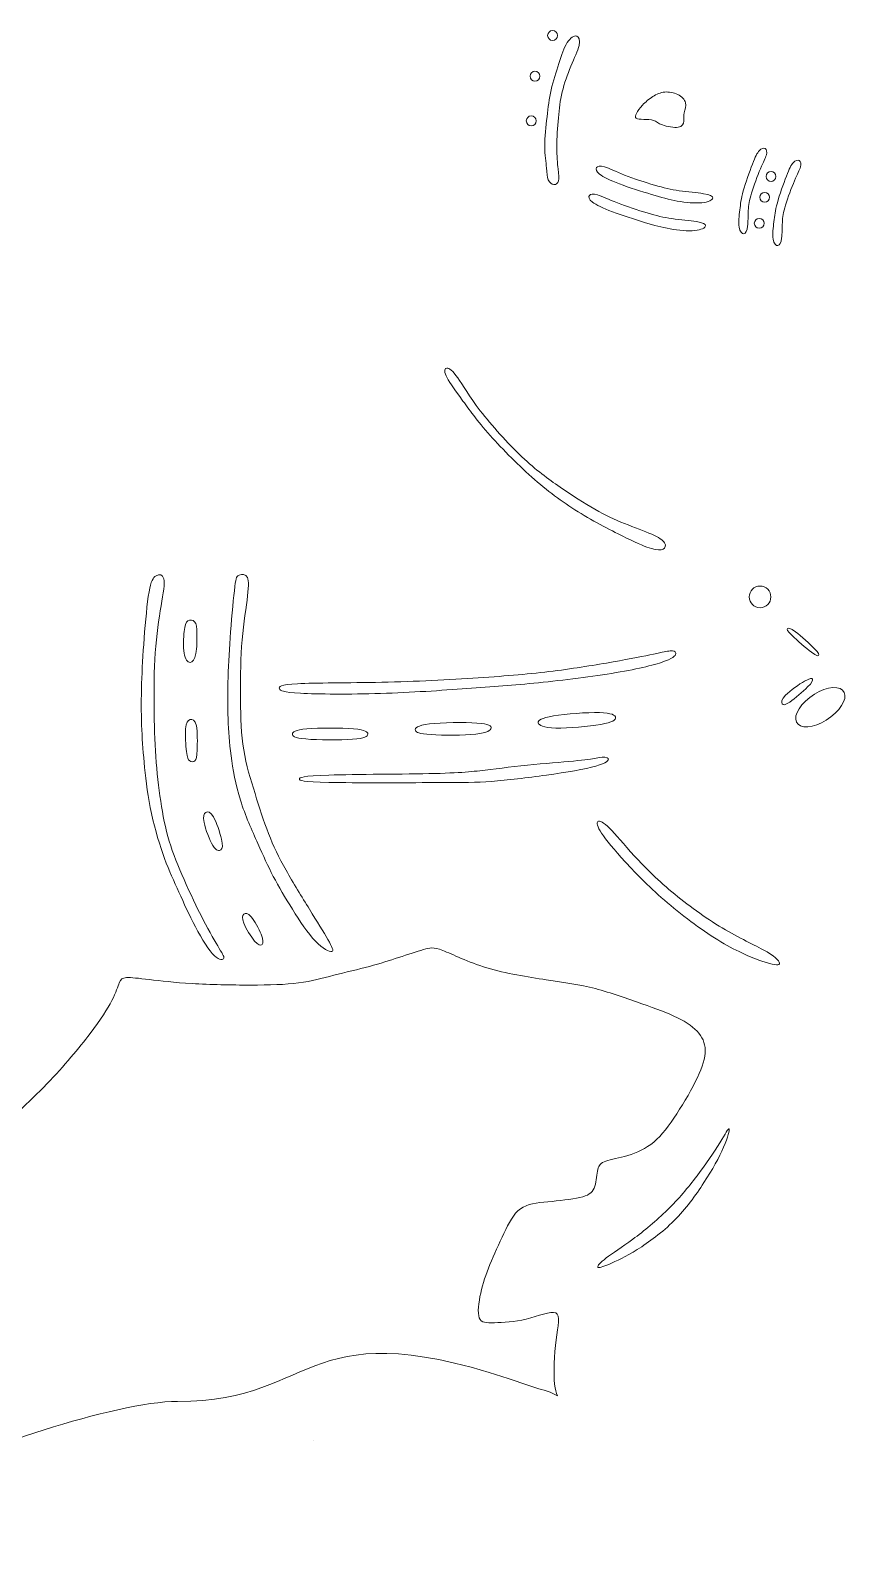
# Model space of a CAD drawing. Header units: millimetres. Extents: x -6423 to -1759, y 6 to 2012.
# Drawn here: x -5776.1 to -5706.3, y 497.8 to 628.3 of the extents above; entities that cross this region are included whole.
import ezdxf

# ---------------------------------------------------------------- set-up
doc = ezdxf.new("R2010")
doc.units = ezdxf.units.MM
doc.header["$MEASUREMENT"] = 0
doc.layers.add('layer 1', color=7, linetype='Continuous')

msp = doc.modelspace()

# ---------------------------------------------------------------- linework, layer by layer
at = {"layer": 'layer 1', "color": 177, "lineweight": 9}
for points, knots in [([(-5729.4989, 627.7916), (-5729.2864, 627.742), (-5729.1867, 627.452), (-5729.2909, 626.9945), (-5729.2909, 626.9945), (-5729.3948, 626.5371), (-5729.7033, 625.9116), (-5729.9928, 625.2139), (-5729.9928, 625.2139), (-5730.2828, 624.5163), (-5730.5546, 623.7461), (-5730.7316, 623.0168), (-5730.7316, 623.0168), (-5730.9082, 622.2872), (-5730.9897, 621.5985), (-5731.0625, 620.8011), (-5731.0625, 620.8011), (-5731.1347, 620.0038), (-5731.1983, 619.0978), (-5731.1983, 618.3273), (-5731.1983, 618.3273), (-5731.1983, 617.5574), (-5731.1347, 616.923), (-5731.0852, 616.4429), (-5731.0852, 616.4429), (-5731.0351, 615.9625), (-5730.9989, 615.6363), (-5731.0577, 615.419), (-5731.0577, 615.419), (-5731.1165, 615.2012), (-5731.2705, 615.0929), (-5731.4474, 615.1108), (-5731.4474, 615.1108), (-5731.6238, 615.129), (-5731.8232, 615.274), (-5731.9231, 615.5095), (-5731.9231, 615.5095), (-5732.0228, 615.7452), (-5732.0228, 616.0714), (-5732.0723, 616.5423), (-5732.0723, 616.5423), (-5732.1224, 617.0135), (-5732.2218, 617.6297), (-5732.2218, 618.3954), (-5732.2218, 618.3954), (-5732.2218, 619.1611), (-5732.1224, 620.076), (-5732.0315, 620.8966), (-5732.0315, 620.8966), (-5731.9413, 621.7166), (-5731.8596, 622.4414), (-5731.6874, 623.1934), (-5731.6874, 623.1934), (-5731.5155, 623.9452), (-5731.2523, 624.7248), (-5731.0171, 625.4407), (-5731.0171, 625.4407), (-5730.7811, 626.1563), (-5730.5728, 626.8086), (-5730.3055, 627.2302), (-5730.3055, 627.2302), (-5730.0381, 627.6513), (-5729.712, 627.8417), (-5729.4989, 627.7916)], [0, 0, 0, 0, 0.05882353, 0.05882353, 0.05882353, 0.05882353, 0.11764706, 0.11764706, 0.11764706, 0.11764706, 0.17647059, 0.17647059, 0.17647059, 0.17647059, 0.23529412, 0.23529412, 0.23529412, 0.23529412, 0.29411765, 0.29411765, 0.29411765, 0.29411765, 0.35294118, 0.35294118, 0.35294118, 0.35294118, 0.41176471, 0.41176471, 0.41176471, 0.41176471, 0.47058824, 0.47058824, 0.47058824, 0.47058824, 0.52941176, 0.52941176, 0.52941176, 0.52941176, 0.58823529, 0.58823529, 0.58823529, 0.58823529, 0.64705882, 0.64705882, 0.64705882, 0.64705882, 0.70588235, 0.70588235, 0.70588235, 0.70588235, 0.76470588, 0.76470588, 0.76470588, 0.76470588, 0.82352941, 0.82352941, 0.82352941, 0.82352941, 0.88235294, 0.88235294, 0.88235294, 0.88235294, 1, 1, 1, 1]), ([(-5731.5577, 628.262), (-5731.3251, 628.262), (-5731.1366, 628.0735), (-5731.1366, 627.8409), (-5731.1366, 627.8409), (-5731.1366, 627.6084), (-5731.3251, 627.4198), (-5731.5577, 627.4198), (-5731.5577, 627.4198), (-5731.7905, 627.4198), (-5731.9793, 627.6084), (-5731.9793, 627.8409), (-5731.9793, 627.8409), (-5731.9793, 628.0735), (-5731.7905, 628.262), (-5731.5577, 628.262)], [0, 0, 0, 0, 0.2, 0.2, 0.2, 0.2, 0.4, 0.4, 0.4, 0.4, 0.6, 0.6, 0.6, 0.6, 1, 1, 1, 1]), ([(-5733.0601, 624.7878), (-5732.8275, 624.7878), (-5732.639, 624.5993), (-5732.639, 624.3668), (-5732.639, 624.3668), (-5732.639, 624.1339), (-5732.8275, 623.9452), (-5733.0601, 623.9452), (-5733.0601, 623.9452), (-5733.2929, 623.9452), (-5733.4817, 624.1339), (-5733.4817, 624.3668), (-5733.4817, 624.3668), (-5733.4817, 624.5993), (-5733.2929, 624.7878), (-5733.0601, 624.7878)], [0, 0, 0, 0, 0.2, 0.2, 0.2, 0.2, 0.4, 0.4, 0.4, 0.4, 0.6, 0.6, 0.6, 0.6, 1, 1, 1, 1]), ([(-5724.3976, 621.1908), (-5724.298, 621.3857), (-5724.1261, 621.6391), (-5723.8811, 621.8977), (-5723.8811, 621.8977), (-5723.6364, 622.1556), (-5723.3195, 622.4188), (-5722.9975, 622.6226), (-5722.9975, 622.6226), (-5722.6761, 622.8264), (-5722.35, 622.9714), (-5721.9829, 623.0075), (-5721.9829, 623.0075), (-5721.6159, 623.0437), (-5721.208, 622.9714), (-5720.8684, 622.8037), (-5720.8684, 622.8037), (-5720.5285, 622.636), (-5720.2567, 622.3734), (-5720.1934, 622.0923), (-5720.1934, 622.0923), (-5720.1301, 621.8115), (-5720.2751, 621.5122), (-5720.3247, 621.2496), (-5720.3247, 621.2496), (-5720.3745, 620.987), (-5720.3292, 620.7603), (-5720.3518, 620.5293), (-5720.3518, 620.5293), (-5720.3745, 620.2983), (-5720.465, 620.0626), (-5720.8185, 620.0038), (-5720.8185, 620.0038), (-5721.1719, 619.945), (-5721.7881, 620.0626), (-5722.1688, 620.2031), (-5722.1688, 620.2031), (-5722.5493, 620.3434), (-5722.6943, 620.5069), (-5722.93, 620.5883), (-5722.93, 620.5883), (-5723.1652, 620.6701), (-5723.4914, 620.6701), (-5723.7769, 620.6788), (-5723.7769, 620.6788), (-5724.0625, 620.688), (-5724.3072, 620.7062), (-5724.4156, 620.7829), (-5724.4156, 620.7829), (-5724.5245, 620.8599), (-5724.4973, 620.996), (-5724.3976, 621.1908)], [0, 0, 0, 0, 0.07142857, 0.07142857, 0.07142857, 0.07142857, 0.14285714, 0.14285714, 0.14285714, 0.14285714, 0.21428571, 0.21428571, 0.21428571, 0.21428571, 0.28571429, 0.28571429, 0.28571429, 0.28571429, 0.35714286, 0.35714286, 0.35714286, 0.35714286, 0.42857143, 0.42857143, 0.42857143, 0.42857143, 0.5, 0.5, 0.5, 0.5, 0.57142857, 0.57142857, 0.57142857, 0.57142857, 0.64285714, 0.64285714, 0.64285714, 0.64285714, 0.71428571, 0.71428571, 0.71428571, 0.71428571, 0.78571429, 0.78571429, 0.78571429, 0.78571429, 0.85714286, 0.85714286, 0.85714286, 0.85714286, 1, 1, 1, 1]), ([(-5733.3791, 620.9728), (-5733.1465, 620.9728), (-5732.9575, 620.784), (-5732.9575, 620.5512), (-5732.9575, 620.5512), (-5732.9575, 620.3186), (-5733.1465, 620.1301), (-5733.3791, 620.1301), (-5733.3791, 620.1301), (-5733.6117, 620.1301), (-5733.8002, 620.3186), (-5733.8002, 620.5512), (-5733.8002, 620.5512), (-5733.8002, 620.784), (-5733.6117, 620.9728), (-5733.3791, 620.9728)], [0, 0, 0, 0, 0.2, 0.2, 0.2, 0.2, 0.4, 0.4, 0.4, 0.4, 0.6, 0.6, 0.6, 0.6, 1, 1, 1, 1]), ([(-5713.4017, 618.1778), (-5713.2796, 618.1053), (-5713.234, 617.9057), (-5713.3023, 617.6431), (-5713.3023, 617.6431), (-5713.3703, 617.3805), (-5713.5515, 617.0543), (-5713.8049, 616.4608), (-5713.8049, 616.4608), (-5714.0588, 615.8675), (-5714.3849, 615.0067), (-5714.5753, 614.3767), (-5714.5753, 614.3767), (-5714.7657, 613.7471), (-5714.8197, 613.3482), (-5714.8424, 612.8952), (-5714.8424, 612.8952), (-5714.8651, 612.4422), (-5714.8561, 611.9349), (-5714.906, 611.5586), (-5714.906, 611.5586), (-5714.9561, 611.1826), (-5715.0644, 610.9379), (-5715.2187, 610.9152), (-5715.2187, 610.9152), (-5715.3724, 610.8926), (-5715.572, 611.0922), (-5715.6355, 611.4819), (-5715.6355, 611.4819), (-5715.6986, 611.8713), (-5715.6263, 612.4514), (-5715.5675, 612.954), (-5715.5675, 612.954), (-5715.5087, 613.4571), (-5715.4634, 613.8829), (-5715.273, 614.5716), (-5715.273, 614.5716), (-5715.0829, 615.26), (-5714.7475, 616.2116), (-5714.4983, 616.8505), (-5714.4983, 616.8505), (-5714.2491, 617.4894), (-5714.0859, 617.8156), (-5713.9048, 618.0059), (-5713.9048, 618.0059), (-5713.7236, 618.1958), (-5713.524, 618.2504), (-5713.4017, 618.1778)], [0, 0, 0, 0, 0.07692308, 0.07692308, 0.07692308, 0.07692308, 0.15384615, 0.15384615, 0.15384615, 0.15384615, 0.23076923, 0.23076923, 0.23076923, 0.23076923, 0.30769231, 0.30769231, 0.30769231, 0.30769231, 0.38461538, 0.38461538, 0.38461538, 0.38461538, 0.46153846, 0.46153846, 0.46153846, 0.46153846, 0.53846154, 0.53846154, 0.53846154, 0.53846154, 0.61538462, 0.61538462, 0.61538462, 0.61538462, 0.69230769, 0.69230769, 0.69230769, 0.69230769, 0.76923077, 0.76923077, 0.76923077, 0.76923077, 0.84615385, 0.84615385, 0.84615385, 0.84615385, 1, 1, 1, 1]), ([(-5710.4934, 617.1585), (-5710.371, 617.086), (-5710.3257, 616.8866), (-5710.3935, 616.624), (-5710.3935, 616.624), (-5710.4615, 616.3609), (-5710.6426, 616.0347), (-5710.8965, 615.4412), (-5710.8965, 615.4412), (-5711.1502, 614.8479), (-5711.4764, 613.987), (-5711.6665, 613.3574), (-5711.6665, 613.3574), (-5711.8568, 612.7275), (-5711.9114, 612.3288), (-5711.9341, 611.8761), (-5711.9341, 611.8761), (-5711.9565, 611.4228), (-5711.9475, 610.9152), (-5711.9971, 610.5393), (-5711.9971, 610.5393), (-5712.0472, 610.1633), (-5712.1561, 609.9188), (-5712.3098, 609.8962), (-5712.3098, 609.8962), (-5712.4641, 609.8735), (-5712.6634, 610.0726), (-5712.7267, 610.4623), (-5712.7267, 610.4623), (-5712.7902, 610.8517), (-5712.7175, 611.4318), (-5712.6587, 611.9349), (-5712.6587, 611.9349), (-5712.5999, 612.4374), (-5712.5545, 612.8638), (-5712.3644, 613.5522), (-5712.3644, 613.5522), (-5712.174, 614.241), (-5711.8387, 615.192), (-5711.5895, 615.8309), (-5711.5895, 615.8309), (-5711.3406, 616.4698), (-5711.1774, 616.7959), (-5710.9962, 616.9863), (-5710.9962, 616.9863), (-5710.8151, 617.1767), (-5710.6157, 617.2307), (-5710.4934, 617.1585)], [0, 0, 0, 0, 0.07692308, 0.07692308, 0.07692308, 0.07692308, 0.15384615, 0.15384615, 0.15384615, 0.15384615, 0.23076923, 0.23076923, 0.23076923, 0.23076923, 0.30769231, 0.30769231, 0.30769231, 0.30769231, 0.38461538, 0.38461538, 0.38461538, 0.38461538, 0.46153846, 0.46153846, 0.46153846, 0.46153846, 0.53846154, 0.53846154, 0.53846154, 0.53846154, 0.61538462, 0.61538462, 0.61538462, 0.61538462, 0.69230769, 0.69230769, 0.69230769, 0.69230769, 0.76923077, 0.76923077, 0.76923077, 0.76923077, 0.84615385, 0.84615385, 0.84615385, 0.84615385, 1, 1, 1, 1]), ([(-5727.7977, 616.565), (-5727.7094, 616.6873), (-5727.4963, 616.7282), (-5727.1114, 616.6127), (-5727.1114, 616.6127), (-5726.7264, 616.4969), (-5726.169, 616.2251), (-5725.4012, 615.9263), (-5725.4012, 615.9263), (-5724.6331, 615.6271), (-5723.6546, 615.3009), (-5722.8615, 615.0655), (-5722.8615, 615.0655), (-5722.0689, 614.8297), (-5721.4616, 614.6847), (-5720.7484, 614.5829), (-5720.7484, 614.5829), (-5720.0346, 614.4809), (-5719.2146, 614.4221), (-5718.6688, 614.3314), (-5718.6688, 614.3314), (-5718.1228, 614.241), (-5717.8509, 614.1186), (-5717.8804, 613.9622), (-5717.8804, 613.9622), (-5717.9097, 613.8059), (-5718.2406, 613.6155), (-5718.8091, 613.5588), (-5718.8091, 613.5588), (-5719.3778, 613.5024), (-5720.1839, 613.5794), (-5720.9045, 613.7062), (-5720.9045, 613.7062), (-5721.6246, 613.8333), (-5722.2592, 614.0097), (-5723.1064, 614.2657), (-5723.1064, 614.2657), (-5723.9533, 614.5218), (-5725.0138, 614.8572), (-5725.8339, 615.1651), (-5725.8339, 615.1651), (-5726.6536, 615.4731), (-5727.2337, 615.7539), (-5727.5417, 615.9965), (-5727.5417, 615.9965), (-5727.8499, 616.2391), (-5727.886, 616.4429), (-5727.7977, 616.565)], [0, 0, 0, 0, 0.07692308, 0.07692308, 0.07692308, 0.07692308, 0.15384615, 0.15384615, 0.15384615, 0.15384615, 0.23076923, 0.23076923, 0.23076923, 0.23076923, 0.30769231, 0.30769231, 0.30769231, 0.30769231, 0.38461538, 0.38461538, 0.38461538, 0.38461538, 0.46153846, 0.46153846, 0.46153846, 0.46153846, 0.53846154, 0.53846154, 0.53846154, 0.53846154, 0.61538462, 0.61538462, 0.61538462, 0.61538462, 0.69230769, 0.69230769, 0.69230769, 0.69230769, 0.76923077, 0.76923077, 0.76923077, 0.76923077, 0.84615385, 0.84615385, 0.84615385, 0.84615385, 1, 1, 1, 1]), ([(-5712.9034, 616.2251), (-5712.6708, 616.2251), (-5712.4823, 616.0366), (-5712.4823, 615.804), (-5712.4823, 615.804), (-5712.4823, 615.5714), (-5712.6708, 615.3829), (-5712.9034, 615.3829), (-5712.9034, 615.3829), (-5713.1362, 615.3829), (-5713.325, 615.5714), (-5713.325, 615.804), (-5713.325, 615.804), (-5713.325, 616.0366), (-5713.1362, 616.2251), (-5712.9034, 616.2251)], [0, 0, 0, 0, 0.2, 0.2, 0.2, 0.2, 0.4, 0.4, 0.4, 0.4, 0.6, 0.6, 0.6, 0.6, 1, 1, 1, 1]), ([(-5713.4471, 614.4448), (-5713.2145, 614.4448), (-5713.026, 614.2562), (-5713.026, 614.0232), (-5713.026, 614.0232), (-5713.026, 613.7906), (-5713.2145, 613.6021), (-5713.4471, 613.6021), (-5713.4471, 613.6021), (-5713.6796, 613.6021), (-5713.8684, 613.7906), (-5713.8684, 614.0232), (-5713.8684, 614.0232), (-5713.8684, 614.2562), (-5713.6796, 614.4448), (-5713.4471, 614.4448)], [0, 0, 0, 0, 0.2, 0.2, 0.2, 0.2, 0.4, 0.4, 0.4, 0.4, 0.6, 0.6, 0.6, 0.6, 1, 1, 1, 1]), ([(-5728.4091, 614.1864), (-5728.3211, 614.3087), (-5728.1083, 614.3493), (-5727.7228, 614.2338), (-5727.7228, 614.2338), (-5727.3378, 614.1186), (-5726.7807, 613.8468), (-5726.0126, 613.5475), (-5726.0126, 613.5475), (-5725.2448, 613.2488), (-5724.2661, 612.9226), (-5723.4735, 612.6869), (-5723.4735, 612.6869), (-5722.6803, 612.4514), (-5722.0734, 612.3064), (-5721.3599, 612.2043), (-5721.3599, 612.2043), (-5720.6461, 612.1026), (-5719.8263, 612.0438), (-5719.2803, 611.9528), (-5719.2803, 611.9528), (-5718.7342, 611.8626), (-5718.4624, 611.7398), (-5718.4919, 611.5834), (-5718.4919, 611.5834), (-5718.5212, 611.4276), (-5718.8521, 611.2372), (-5719.4206, 611.1805), (-5719.4206, 611.1805), (-5719.9893, 611.1238), (-5720.7959, 611.2011), (-5721.5162, 611.3276), (-5721.5162, 611.3276), (-5722.2366, 611.4545), (-5722.8707, 611.6314), (-5723.7179, 611.8874), (-5723.7179, 611.8874), (-5724.5653, 612.1432), (-5725.6253, 612.4783), (-5726.4453, 612.7863), (-5726.4453, 612.7863), (-5727.2653, 613.0948), (-5727.8452, 613.3756), (-5728.1534, 613.6182), (-5728.1534, 613.6182), (-5728.4614, 613.8602), (-5728.4975, 614.064), (-5728.4091, 614.1864)], [0, 0, 0, 0, 0.07692308, 0.07692308, 0.07692308, 0.07692308, 0.15384615, 0.15384615, 0.15384615, 0.15384615, 0.23076923, 0.23076923, 0.23076923, 0.23076923, 0.30769231, 0.30769231, 0.30769231, 0.30769231, 0.38461538, 0.38461538, 0.38461538, 0.38461538, 0.46153846, 0.46153846, 0.46153846, 0.46153846, 0.53846154, 0.53846154, 0.53846154, 0.53846154, 0.61538462, 0.61538462, 0.61538462, 0.61538462, 0.69230769, 0.69230769, 0.69230769, 0.69230769, 0.76923077, 0.76923077, 0.76923077, 0.76923077, 0.84615385, 0.84615385, 0.84615385, 0.84615385, 1, 1, 1, 1]), ([(-5713.909, 612.2291), (-5713.6764, 612.2291), (-5713.4879, 612.0406), (-5713.4879, 611.808), (-5713.4879, 611.808), (-5713.4879, 611.5755), (-5713.6764, 611.3867), (-5713.909, 611.3867), (-5713.909, 611.3867), (-5714.1421, 611.3867), (-5714.3306, 611.5755), (-5714.3306, 611.808), (-5714.3306, 611.808), (-5714.3306, 612.0406), (-5714.1421, 612.2291), (-5713.909, 612.2291)], [0, 0, 0, 0, 0.2, 0.2, 0.2, 0.2, 0.4, 0.4, 0.4, 0.4, 0.6, 0.6, 0.6, 0.6, 1, 1, 1, 1]), ([(-5740.5805, 599.4473), (-5740.3902, 599.4473), (-5740.0822, 599.2119), (-5739.6564, 598.6139), (-5739.6564, 598.6139), (-5739.2305, 598.0159), (-5738.6868, 597.0553), (-5737.7265, 595.8047), (-5737.7265, 595.8047), (-5736.766, 594.5544), (-5735.3888, 593.014), (-5734.1836, 591.872), (-5734.1836, 591.872), (-5732.9786, 590.7306), (-5731.9455, 589.9876), (-5730.9125, 589.2809), (-5730.9125, 589.2809), (-5729.8794, 588.574), (-5728.8463, 587.9035), (-5727.9406, 587.3872), (-5727.9406, 587.3872), (-5727.0341, 586.8707), (-5726.2549, 586.5081), (-5725.4215, 586.173), (-5725.4215, 586.173), (-5724.5877, 585.8376), (-5723.7, 585.5297), (-5723.0838, 585.2575), (-5723.0838, 585.2575), (-5722.4676, 584.9857), (-5722.1232, 584.7505), (-5721.9874, 584.5237), (-5721.9874, 584.5237), (-5721.8511, 584.2973), (-5721.9239, 584.0797), (-5722.1232, 583.9801), (-5722.1232, 583.9801), (-5722.3228, 583.8804), (-5722.6487, 583.8986), (-5723.1199, 584.0346), (-5723.1199, 584.0346), (-5723.5911, 584.1704), (-5724.2073, 584.4238), (-5725.3036, 584.9588), (-5725.3036, 584.9588), (-5726.4, 585.4935), (-5727.9767, 586.3088), (-5729.3813, 587.1787), (-5729.3813, 587.1787), (-5730.7856, 588.0483), (-5732.0178, 588.9727), (-5733.3319, 590.1413), (-5733.3319, 590.1413), (-5734.6458, 591.3107), (-5736.0411, 592.724), (-5737.0921, 593.9289), (-5737.0921, 593.9289), (-5738.1434, 595.1342), (-5738.8498, 596.1311), (-5739.4299, 596.9374), (-5739.4299, 596.9374), (-5740.0099, 597.7438), (-5740.4629, 598.36), (-5740.6533, 598.7861), (-5740.6533, 598.7861), (-5740.8434, 599.2119), (-5740.7709, 599.4473), (-5740.5805, 599.4473)], [0, 0, 0, 0, 0.05555556, 0.05555556, 0.05555556, 0.05555556, 0.11111111, 0.11111111, 0.11111111, 0.11111111, 0.16666667, 0.16666667, 0.16666667, 0.16666667, 0.22222222, 0.22222222, 0.22222222, 0.22222222, 0.27777778, 0.27777778, 0.27777778, 0.27777778, 0.33333333, 0.33333333, 0.33333333, 0.33333333, 0.38888889, 0.38888889, 0.38888889, 0.38888889, 0.44444444, 0.44444444, 0.44444444, 0.44444444, 0.5, 0.5, 0.5, 0.5, 0.55555556, 0.55555556, 0.55555556, 0.55555556, 0.61111111, 0.61111111, 0.61111111, 0.61111111, 0.66666667, 0.66666667, 0.66666667, 0.66666667, 0.72222222, 0.72222222, 0.72222222, 0.72222222, 0.77777778, 0.77777778, 0.77777778, 0.77777778, 0.83333333, 0.83333333, 0.83333333, 0.83333333, 0.88888889, 0.88888889, 0.88888889, 0.88888889, 1, 1, 1, 1]), ([(-5766.0152, 580.329), (-5765.8522, 581.2713), (-5765.6711, 581.5611), (-5765.4172, 581.7061), (-5765.4172, 581.7061), (-5765.1632, 581.8512), (-5764.8371, 581.8512), (-5764.7469, 581.4528), (-5764.7469, 581.4528), (-5764.6559, 581.0538), (-5764.801, 580.2567), (-5764.9821, 579.1512), (-5764.9821, 579.1512), (-5765.1632, 578.0456), (-5765.381, 576.632), (-5765.4899, 575.128), (-5765.4899, 575.128), (-5765.5983, 573.6238), (-5765.5983, 572.0291), (-5765.5801, 570.5251), (-5765.5801, 570.5251), (-5765.5622, 569.0209), (-5765.5261, 567.6073), (-5765.4354, 566.2663), (-5765.4354, 566.2663), (-5765.3449, 564.9252), (-5765.1999, 563.6567), (-5765.0182, 562.4607), (-5765.0182, 562.4607), (-5764.8371, 561.2644), (-5764.6198, 560.1406), (-5764.2936, 559.0535), (-5764.2936, 559.0535), (-5763.9675, 557.9661), (-5763.5327, 556.9151), (-5763.0249, 555.7734), (-5763.0249, 555.7734), (-5762.5176, 554.6317), (-5761.9377, 553.3993), (-5761.3943, 552.3483), (-5761.3943, 552.3483), (-5760.8504, 551.2971), (-5760.343, 550.4272), (-5760.0169, 549.8838), (-5760.0169, 549.8838), (-5759.6905, 549.3398), (-5759.5457, 549.1226), (-5759.6543, 549.0137), (-5759.6543, 549.0137), (-5759.763, 548.9053), (-5760.1255, 548.9053), (-5760.6146, 549.4487), (-5760.6146, 549.4487), (-5761.1043, 549.9924), (-5761.7202, 551.0798), (-5762.2457, 552.1129), (-5762.2457, 552.1129), (-5762.7715, 553.1454), (-5763.206, 554.1244), (-5763.6229, 555.0486), (-5763.6229, 555.0486), (-5764.04, 555.9728), (-5764.4387, 556.8426), (-5764.8371, 557.9843), (-5764.8371, 557.9843), (-5765.236, 559.126), (-5765.635, 560.5396), (-5765.9063, 561.9167), (-5765.9063, 561.9167), (-5766.1784, 563.2942), (-5766.3234, 564.6352), (-5766.432, 565.7772), (-5766.432, 565.7772), (-5766.5407, 566.9186), (-5766.6132, 567.861), (-5766.6493, 568.9481), (-5766.6493, 568.9481), (-5766.6857, 570.0355), (-5766.6857, 571.2681), (-5766.6493, 572.5003), (-5766.6493, 572.5003), (-5766.6132, 573.7327), (-5766.5407, 574.9648), (-5766.432, 576.3784), (-5766.432, 576.3784), (-5766.3234, 577.7917), (-5766.1784, 579.3866), (-5766.0152, 580.329)], [0, 0, 0, 0, 0.04347826, 0.04347826, 0.04347826, 0.04347826, 0.08695652, 0.08695652, 0.08695652, 0.08695652, 0.13043478, 0.13043478, 0.13043478, 0.13043478, 0.17391304, 0.17391304, 0.17391304, 0.17391304, 0.2173913, 0.2173913, 0.2173913, 0.2173913, 0.26086957, 0.26086957, 0.26086957, 0.26086957, 0.30434783, 0.30434783, 0.30434783, 0.30434783, 0.34782609, 0.34782609, 0.34782609, 0.34782609, 0.39130435, 0.39130435, 0.39130435, 0.39130435, 0.43478261, 0.43478261, 0.43478261, 0.43478261, 0.47826087, 0.47826087, 0.47826087, 0.47826087, 0.52173913, 0.52173913, 0.52173913, 0.52173913, 0.56521739, 0.56521739, 0.56521739, 0.56521739, 0.60869565, 0.60869565, 0.60869565, 0.60869565, 0.65217391, 0.65217391, 0.65217391, 0.65217391, 0.69565217, 0.69565217, 0.69565217, 0.69565217, 0.73913043, 0.73913043, 0.73913043, 0.73913043, 0.7826087, 0.7826087, 0.7826087, 0.7826087, 0.82608696, 0.82608696, 0.82608696, 0.82608696, 0.86956522, 0.86956522, 0.86956522, 0.86956522, 0.91304348, 0.91304348, 0.91304348, 0.91304348, 1, 1, 1, 1]), ([(-5758.689, 580.7841), (-5758.5804, 581.6247), (-5758.5095, 581.7114), (-5758.3043, 581.7731), (-5758.3043, 581.7731), (-5758.0989, 581.8346), (-5757.7593, 581.8709), (-5757.614, 581.574), (-5757.614, 581.574), (-5757.4682, 581.2769), (-5757.5165, 580.6467), (-5757.6491, 579.6244), (-5757.6491, 579.6244), (-5757.782, 578.6022), (-5757.9995, 577.1886), (-5758.1082, 575.6844), (-5758.1082, 575.6844), (-5758.2171, 574.1804), (-5758.2171, 572.5857), (-5758.1991, 571.0815), (-5758.1991, 571.0815), (-5758.1807, 569.5775), (-5758.1443, 568.1639), (-5757.9339, 566.8479), (-5757.9339, 566.8479), (-5757.7237, 565.5317), (-5757.3385, 564.3133), (-5756.9654, 563.1244), (-5756.9654, 563.1244), (-5756.5918, 561.9349), (-5756.2292, 560.775), (-5755.8124, 559.7061), (-5755.8124, 559.7061), (-5755.3955, 558.6369), (-5754.9243, 557.6582), (-5754.3176, 556.5708), (-5754.3176, 556.5708), (-5753.7101, 555.4834), (-5752.9671, 554.2874), (-5752.3147, 553.2364), (-5752.3147, 553.2364), (-5751.6622, 552.1851), (-5751.1005, 551.2791), (-5750.738, 550.654), (-5750.738, 550.654), (-5750.3757, 550.0288), (-5750.2125, 549.6842), (-5750.4118, 549.6391), (-5750.4118, 549.6391), (-5750.6112, 549.5937), (-5751.173, 549.8477), (-5751.8072, 550.5089), (-5751.8072, 550.5089), (-5752.4418, 551.1705), (-5753.1482, 552.2394), (-5753.7736, 553.2364), (-5753.7736, 553.2364), (-5754.3985, 554.2331), (-5754.9425, 555.157), (-5755.4045, 556.045), (-5755.4045, 556.045), (-5755.8667, 556.9331), (-5756.2474, 557.785), (-5756.731, 558.8605), (-5756.731, 558.8605), (-5757.214, 559.936), (-5757.8005, 561.2354), (-5758.2105, 562.5514), (-5758.2105, 562.5514), (-5758.6202, 563.8676), (-5758.8533, 565.2002), (-5759.0062, 566.338), (-5759.0062, 566.338), (-5759.1594, 567.4752), (-5759.2317, 568.4178), (-5759.2678, 569.505), (-5759.2678, 569.505), (-5759.3044, 570.5923), (-5759.3044, 571.8245), (-5759.2678, 573.0569), (-5759.2678, 573.0569), (-5759.2317, 574.289), (-5759.1594, 575.5214), (-5759.0505, 576.935), (-5759.0505, 576.935), (-5758.9416, 578.3485), (-5758.7966, 579.9432), (-5758.689, 580.7841)], [0, 0, 0, 0, 0.04347826, 0.04347826, 0.04347826, 0.04347826, 0.08695652, 0.08695652, 0.08695652, 0.08695652, 0.13043478, 0.13043478, 0.13043478, 0.13043478, 0.17391304, 0.17391304, 0.17391304, 0.17391304, 0.2173913, 0.2173913, 0.2173913, 0.2173913, 0.26086957, 0.26086957, 0.26086957, 0.26086957, 0.30434783, 0.30434783, 0.30434783, 0.30434783, 0.34782609, 0.34782609, 0.34782609, 0.34782609, 0.39130435, 0.39130435, 0.39130435, 0.39130435, 0.43478261, 0.43478261, 0.43478261, 0.43478261, 0.47826087, 0.47826087, 0.47826087, 0.47826087, 0.52173913, 0.52173913, 0.52173913, 0.52173913, 0.56521739, 0.56521739, 0.56521739, 0.56521739, 0.60869565, 0.60869565, 0.60869565, 0.60869565, 0.65217391, 0.65217391, 0.65217391, 0.65217391, 0.69565217, 0.69565217, 0.69565217, 0.69565217, 0.73913043, 0.73913043, 0.73913043, 0.73913043, 0.7826087, 0.7826087, 0.7826087, 0.7826087, 0.82608696, 0.82608696, 0.82608696, 0.82608696, 0.86956522, 0.86956522, 0.86956522, 0.86956522, 0.91304348, 0.91304348, 0.91304348, 0.91304348, 1, 1, 1, 1]), ([(-5713.8415, 580.8323), (-5714.352, 580.8323), (-5714.7657, 580.4186), (-5714.7657, 579.9082), (-5714.7657, 579.9082), (-5714.7657, 579.3977), (-5714.352, 578.984), (-5713.8415, 578.984), (-5713.8415, 578.984), (-5713.3308, 578.984), (-5712.9171, 579.3977), (-5712.9171, 579.9082), (-5712.9171, 579.9082), (-5712.9171, 580.4186), (-5713.3308, 580.8323), (-5713.8415, 580.8323)], [0, 0, 0, 0, 0.2, 0.2, 0.2, 0.2, 0.4, 0.4, 0.4, 0.4, 0.6, 0.6, 0.6, 0.6, 1, 1, 1, 1]), ([(-5763.0162, 576.9582), (-5762.9526, 577.484), (-5762.8619, 577.7373), (-5762.6895, 577.8552), (-5762.6895, 577.8552), (-5762.5176, 577.9733), (-5762.2639, 577.9551), (-5762.1189, 577.783), (-5762.1189, 577.783), (-5761.9739, 577.6105), (-5761.9377, 577.2844), (-5761.9243, 576.7678), (-5761.9243, 576.7678), (-5761.9103, 576.2513), (-5761.9195, 575.5449), (-5762.0192, 575.0603), (-5762.0192, 575.0603), (-5762.1189, 574.5751), (-5762.3093, 574.3125), (-5762.5131, 574.3125), (-5762.5131, 574.3125), (-5762.7169, 574.3125), (-5762.9344, 574.5751), (-5763.0249, 575.1054), (-5763.0249, 575.1054), (-5763.1156, 575.6353), (-5763.0792, 576.433), (-5763.0162, 576.9582)], [0, 0, 0, 0, 0.125, 0.125, 0.125, 0.125, 0.25, 0.25, 0.25, 0.25, 0.375, 0.375, 0.375, 0.375, 0.5, 0.5, 0.5, 0.5, 0.625, 0.625, 0.625, 0.625, 0.75, 0.75, 0.75, 0.75, 1, 1, 1, 1]), ([(-5711.5038, 577.2213), (-5711.4402, 577.2804), (-5711.2681, 577.2622), (-5710.8014, 576.9134), (-5710.8014, 576.9134), (-5710.3347, 576.5648), (-5709.5734, 575.8848), (-5709.1885, 575.4864), (-5709.1885, 575.4864), (-5708.8035, 575.0874), (-5708.7943, 574.9698), (-5708.8441, 574.911), (-5708.8441, 574.911), (-5708.894, 574.8522), (-5709.0026, 574.8522), (-5709.4511, 575.1919), (-5709.4511, 575.1919), (-5709.8996, 575.5317), (-5710.688, 576.2112), (-5711.1049, 576.6191), (-5711.1049, 576.6191), (-5711.5217, 577.0267), (-5711.5668, 577.1625), (-5711.5038, 577.2213)], [0, 0, 0, 0, 0.14285714, 0.14285714, 0.14285714, 0.14285714, 0.28571429, 0.28571429, 0.28571429, 0.28571429, 0.42857143, 0.42857143, 0.42857143, 0.42857143, 0.57142857, 0.57142857, 0.57142857, 0.57142857, 0.71428571, 0.71428571, 0.71428571, 0.71428571, 1, 1, 1, 1]), ([(-5754.8882, 572.07), (-5754.9517, 572.2329), (-5754.8249, 572.4141), (-5753.3386, 572.4961), (-5753.3386, 572.4961), (-5751.8531, 572.5775), (-5749.0078, 572.5591), (-5746.1351, 572.6226), (-5746.1351, 572.6226), (-5743.2629, 572.6862), (-5740.3633, 572.8312), (-5737.8987, 572.9941), (-5737.8987, 572.9941), (-5735.4339, 573.1571), (-5733.4042, 573.3388), (-5731.5105, 573.5742), (-5731.5105, 573.5742), (-5729.6168, 573.8099), (-5727.8591, 574.0995), (-5726.382, 574.3626), (-5726.382, 574.3626), (-5724.9049, 574.6252), (-5723.7089, 574.8609), (-5722.9295, 575.0242), (-5722.9295, 575.0242), (-5722.1504, 575.1871), (-5721.7881, 575.2775), (-5721.5162, 575.2957), (-5721.5162, 575.2957), (-5721.2444, 575.3137), (-5721.063, 575.2594), (-5721.0358, 575.1143), (-5721.0358, 575.1143), (-5721.0084, 574.9696), (-5721.1355, 574.7341), (-5721.9239, 574.4348), (-5721.9239, 574.4348), (-5722.7122, 574.1361), (-5724.1619, 573.7733), (-5726.1371, 573.4384), (-5726.1371, 573.4384), (-5728.1125, 573.103), (-5730.6134, 572.7948), (-5732.7608, 572.5775), (-5732.7608, 572.5775), (-5734.9084, 572.36), (-5736.7027, 572.2329), (-5738.8772, 572.0792), (-5738.8772, 572.0792), (-5741.052, 571.9249), (-5743.607, 571.7438), (-5746.244, 571.6623), (-5746.244, 571.6623), (-5748.8807, 571.5806), (-5751.5991, 571.5988), (-5753.0852, 571.6803), (-5753.0852, 571.6803), (-5754.571, 571.7617), (-5754.8249, 571.9068), (-5754.8882, 572.07)], [0, 0, 0, 0, 0.0625, 0.0625, 0.0625, 0.0625, 0.125, 0.125, 0.125, 0.125, 0.1875, 0.1875, 0.1875, 0.1875, 0.25, 0.25, 0.25, 0.25, 0.3125, 0.3125, 0.3125, 0.3125, 0.375, 0.375, 0.375, 0.375, 0.4375, 0.4375, 0.4375, 0.4375, 0.5, 0.5, 0.5, 0.5, 0.5625, 0.5625, 0.5625, 0.5625, 0.625, 0.625, 0.625, 0.625, 0.6875, 0.6875, 0.6875, 0.6875, 0.75, 0.75, 0.75, 0.75, 0.8125, 0.8125, 0.8125, 0.8125, 0.875, 0.875, 0.875, 0.875, 1, 1, 1, 1]), ([(-5710.0404, 572.7181), (-5709.5734, 572.9852), (-5709.4105, 572.9672), (-5709.3649, 572.8721), (-5709.3649, 572.8721), (-5709.3201, 572.7771), (-5709.3923, 572.605), (-5709.782, 572.2153), (-5709.782, 572.2153), (-5710.1714, 571.8258), (-5710.8784, 571.2183), (-5711.3042, 570.9288), (-5711.3042, 570.9288), (-5711.73, 570.6388), (-5711.875, 570.6656), (-5711.9523, 570.788), (-5711.9523, 570.788), (-5712.029, 570.9103), (-5712.038, 571.1281), (-5711.6575, 571.5131), (-5711.6575, 571.5131), (-5711.2768, 571.8981), (-5710.5068, 572.4507), (-5710.0404, 572.7181)], [0, 0, 0, 0, 0.14285714, 0.14285714, 0.14285714, 0.14285714, 0.28571429, 0.28571429, 0.28571429, 0.28571429, 0.42857143, 0.42857143, 0.42857143, 0.42857143, 0.57142857, 0.57142857, 0.57142857, 0.57142857, 0.71428571, 0.71428571, 0.71428571, 0.71428571, 1, 1, 1, 1]), ([(-5710.5944, 569.029), (-5710.0942, 568.5726), (-5708.8383, 568.8566), (-5707.7881, 569.6632), (-5707.7881, 569.6632), (-5706.7382, 570.4697), (-5706.2926, 571.4936), (-5706.7922, 571.9497), (-5706.7922, 571.9497), (-5707.2921, 572.4059), (-5708.5485, 572.1222), (-5709.5988, 571.3156), (-5709.5988, 571.3156), (-5710.6484, 570.5088), (-5711.094, 569.4852), (-5710.5944, 569.029)], [0, 0, 0, 0, 0.2, 0.2, 0.2, 0.2, 0.4, 0.4, 0.4, 0.4, 0.6, 0.6, 0.6, 0.6, 1, 1, 1, 1]), ([(-5762.5083, 569.4285), (-5762.318, 569.492), (-5762.0828, 569.4195), (-5761.9739, 568.903), (-5761.9739, 568.903), (-5761.8652, 568.3865), (-5761.8834, 567.4259), (-5761.9103, 566.8371), (-5761.9103, 566.8371), (-5761.9377, 566.2481), (-5761.9739, 566.0306), (-5762.092, 565.9219), (-5762.092, 565.9219), (-5762.2096, 565.8133), (-5762.4089, 565.8133), (-5762.545, 565.904), (-5762.545, 565.904), (-5762.6808, 565.9944), (-5762.753, 566.1756), (-5762.8166, 566.7013), (-5762.8166, 566.7013), (-5762.8798, 567.2266), (-5762.9342, 568.0967), (-5762.8891, 568.6312), (-5762.8891, 568.6312), (-5762.8437, 569.1659), (-5762.6987, 569.365), (-5762.5083, 569.4285)], [0, 0, 0, 0, 0.125, 0.125, 0.125, 0.125, 0.25, 0.25, 0.25, 0.25, 0.375, 0.375, 0.375, 0.375, 0.5, 0.5, 0.5, 0.5, 0.625, 0.625, 0.625, 0.625, 0.75, 0.75, 0.75, 0.75, 1, 1, 1, 1]), ([(-5743.2721, 568.518), (-5743.3169, 568.6992), (-5743.1358, 568.9349), (-5742.0758, 569.062), (-5742.0758, 569.062), (-5741.0156, 569.1886), (-5739.0765, 569.2065), (-5738.0163, 569.1342), (-5738.0163, 569.1342), (-5736.9561, 569.0615), (-5736.7749, 568.8985), (-5736.8113, 568.7084), (-5736.8113, 568.7084), (-5736.8477, 568.518), (-5737.1011, 568.3005), (-5738.116, 568.1919), (-5738.116, 568.1919), (-5739.1311, 568.0832), (-5740.9067, 568.0832), (-5741.9308, 568.1465), (-5741.9308, 568.1465), (-5742.9546, 568.2101), (-5743.2267, 568.3369), (-5743.2721, 568.518)], [0, 0, 0, 0, 0.14285714, 0.14285714, 0.14285714, 0.14285714, 0.28571429, 0.28571429, 0.28571429, 0.28571429, 0.42857143, 0.42857143, 0.42857143, 0.42857143, 0.57142857, 0.57142857, 0.57142857, 0.57142857, 0.71428571, 0.71428571, 0.71428571, 0.71428571, 1, 1, 1, 1]), ([(-5732.779, 569.1617), (-5732.8243, 569.3697), (-5732.5343, 569.5693), (-5731.4836, 569.7412), (-5731.4836, 569.7412), (-5730.432, 569.9134), (-5728.6201, 570.0584), (-5727.5599, 570.0313), (-5727.5599, 570.0313), (-5726.4999, 570.0041), (-5726.1917, 569.8045), (-5726.1737, 569.6054), (-5726.1737, 569.6054), (-5726.1553, 569.4061), (-5726.4271, 569.2065), (-5727.4423, 569.0253), (-5727.4423, 569.0253), (-5728.4569, 568.8442), (-5730.2148, 568.6813), (-5731.284, 568.7084), (-5731.284, 568.7084), (-5732.3532, 568.7353), (-5732.7339, 568.9531), (-5732.779, 569.1617)], [0, 0, 0, 0, 0.14285714, 0.14285714, 0.14285714, 0.14285714, 0.28571429, 0.28571429, 0.28571429, 0.28571429, 0.42857143, 0.42857143, 0.42857143, 0.42857143, 0.57142857, 0.57142857, 0.57142857, 0.57142857, 0.71428571, 0.71428571, 0.71428571, 0.71428571, 1, 1, 1, 1]), ([(-5753.7736, 568.2008), (-5753.7555, 568.373), (-5753.5743, 568.5542), (-5752.5325, 568.6451), (-5752.5325, 568.6451), (-5751.4902, 568.7353), (-5749.5876, 568.7353), (-5748.5453, 568.6451), (-5748.5453, 568.6451), (-5747.5035, 568.5542), (-5747.3224, 568.373), (-5747.3403, 568.1919), (-5747.3403, 568.1919), (-5747.3585, 568.0105), (-5747.5758, 567.8293), (-5748.636, 567.7479), (-5748.636, 567.7479), (-5749.6962, 567.6661), (-5751.5991, 567.6843), (-5752.623, 567.775), (-5752.623, 567.775), (-5753.6468, 567.8654), (-5753.7918, 568.0289), (-5753.7736, 568.2008)], [0, 0, 0, 0, 0.14285714, 0.14285714, 0.14285714, 0.14285714, 0.28571429, 0.28571429, 0.28571429, 0.28571429, 0.42857143, 0.42857143, 0.42857143, 0.42857143, 0.57142857, 0.57142857, 0.57142857, 0.57142857, 0.71428571, 0.71428571, 0.71428571, 0.71428571, 1, 1, 1, 1]), ([(-5753.1756, 564.3499), (-5753.1756, 564.4767), (-5752.9038, 564.6217), (-5750.6568, 564.6943), (-5750.6568, 564.6943), (-5748.4095, 564.7668), (-5744.187, 564.7668), (-5741.6136, 564.8301), (-5741.6136, 564.8301), (-5739.0402, 564.8936), (-5738.116, 565.0204), (-5736.8656, 565.1744), (-5736.8656, 565.1744), (-5735.6153, 565.3287), (-5734.0386, 565.5098), (-5732.6071, 565.6459), (-5732.6071, 565.6459), (-5731.1751, 565.7816), (-5729.8886, 565.8721), (-5729.0733, 565.9628), (-5729.0733, 565.9628), (-5728.2575, 566.0532), (-5727.9132, 566.1439), (-5727.5691, 566.1893), (-5727.5691, 566.1893), (-5727.2245, 566.2346), (-5726.8801, 566.2346), (-5726.8076, 566.1078), (-5726.8076, 566.1078), (-5726.7354, 565.981), (-5726.9344, 565.7273), (-5727.8499, 565.4644), (-5727.8499, 565.4644), (-5728.7648, 565.2016), (-5730.3959, 564.9297), (-5732.0631, 564.6943), (-5732.0631, 564.6943), (-5733.7303, 564.4585), (-5735.4339, 564.2595), (-5736.766, 564.1598), (-5736.766, 564.1598), (-5738.0981, 564.0599), (-5739.0583, 564.0599), (-5741.641, 564.0509), (-5741.641, 564.0509), (-5744.2232, 564.0417), (-5748.4277, 564.0237), (-5750.6657, 564.0691), (-5750.6657, 564.0691), (-5752.9038, 564.1144), (-5753.1756, 564.2228), (-5753.1756, 564.3499)], [0, 0, 0, 0, 0.07142857, 0.07142857, 0.07142857, 0.07142857, 0.14285714, 0.14285714, 0.14285714, 0.14285714, 0.21428571, 0.21428571, 0.21428571, 0.21428571, 0.28571429, 0.28571429, 0.28571429, 0.28571429, 0.35714286, 0.35714286, 0.35714286, 0.35714286, 0.42857143, 0.42857143, 0.42857143, 0.42857143, 0.5, 0.5, 0.5, 0.5, 0.57142857, 0.57142857, 0.57142857, 0.57142857, 0.64285714, 0.64285714, 0.64285714, 0.64285714, 0.71428571, 0.71428571, 0.71428571, 0.71428571, 0.78571429, 0.78571429, 0.78571429, 0.78571429, 0.85714286, 0.85714286, 0.85714286, 0.85714286, 1, 1, 1, 1]), ([(-5761.1765, 561.5091), (-5761.0136, 561.604), (-5760.7776, 561.5813), (-5760.515, 561.1284), (-5760.515, 561.1284), (-5760.2523, 560.6754), (-5759.9623, 559.7918), (-5759.8334, 559.2304), (-5759.8334, 559.2304), (-5759.7042, 558.6686), (-5759.7358, 558.4283), (-5759.8761, 558.3129), (-5759.8761, 558.3129), (-5760.0166, 558.1974), (-5760.2658, 558.2066), (-5760.5582, 558.673), (-5760.5582, 558.673), (-5760.8504, 559.1395), (-5761.1857, 560.0636), (-5761.3081, 560.6324), (-5761.3081, 560.6324), (-5761.4304, 561.2011), (-5761.3395, 561.4136), (-5761.1765, 561.5091)], [0, 0, 0, 0, 0.14285714, 0.14285714, 0.14285714, 0.14285714, 0.28571429, 0.28571429, 0.28571429, 0.28571429, 0.42857143, 0.42857143, 0.42857143, 0.42857143, 0.57142857, 0.57142857, 0.57142857, 0.57142857, 0.71428571, 0.71428571, 0.71428571, 0.71428571, 1, 1, 1, 1]), ([(-5727.6867, 560.7257), (-5727.5509, 560.8162), (-5727.2063, 560.6711), (-5726.6897, 560.1638), (-5726.6897, 560.1638), (-5726.1737, 559.6565), (-5725.485, 558.7864), (-5724.5606, 557.7808), (-5724.5606, 557.7808), (-5723.6364, 556.7746), (-5722.4765, 555.6332), (-5721.1265, 554.5186), (-5721.1265, 554.5186), (-5719.7762, 553.4041), (-5718.2359, 552.3167), (-5716.8044, 551.4832), (-5716.8044, 551.4832), (-5715.3724, 550.6495), (-5714.0498, 550.0694), (-5713.234, 549.5895), (-5713.234, 549.5895), (-5712.4187, 549.1091), (-5712.1108, 548.7286), (-5712.1922, 548.5744), (-5712.1922, 548.5744), (-5712.2737, 548.4207), (-5712.7449, 548.4929), (-5713.6055, 548.7829), (-5713.6055, 548.7829), (-5714.4664, 549.073), (-5715.717, 549.5803), (-5717.1759, 550.4501), (-5717.1759, 550.4501), (-5718.6348, 551.3197), (-5720.302, 552.5524), (-5721.7427, 553.7848), (-5721.7427, 553.7848), (-5723.1834, 555.017), (-5724.3976, 556.2494), (-5725.3492, 557.2822), (-5725.3492, 557.2822), (-5726.3003, 558.3152), (-5726.989, 559.1487), (-5727.3695, 559.7288), (-5727.3695, 559.7288), (-5727.7502, 560.3089), (-5727.8225, 560.6348), (-5727.6867, 560.7257)], [0, 0, 0, 0, 0.07692308, 0.07692308, 0.07692308, 0.07692308, 0.15384615, 0.15384615, 0.15384615, 0.15384615, 0.23076923, 0.23076923, 0.23076923, 0.23076923, 0.30769231, 0.30769231, 0.30769231, 0.30769231, 0.38461538, 0.38461538, 0.38461538, 0.38461538, 0.46153846, 0.46153846, 0.46153846, 0.46153846, 0.53846154, 0.53846154, 0.53846154, 0.53846154, 0.61538462, 0.61538462, 0.61538462, 0.61538462, 0.69230769, 0.69230769, 0.69230769, 0.69230769, 0.76923077, 0.76923077, 0.76923077, 0.76923077, 0.84615385, 0.84615385, 0.84615385, 0.84615385, 1, 1, 1, 1]), ([(-5757.9146, 552.8195), (-5757.7878, 552.9281), (-5757.5882, 552.9281), (-5757.2982, 552.5927), (-5757.2982, 552.5927), (-5757.0081, 552.2579), (-5756.6279, 551.5871), (-5756.4375, 551.1072), (-5756.4375, 551.1072), (-5756.2474, 550.6268), (-5756.2474, 550.3368), (-5756.3558, 550.2192), (-5756.3558, 550.2192), (-5756.4647, 550.101), (-5756.682, 550.1556), (-5756.9994, 550.5271), (-5756.9994, 550.5271), (-5757.3163, 550.8987), (-5757.7332, 551.5871), (-5757.9146, 552.0401), (-5757.9146, 552.0401), (-5758.0958, 552.4933), (-5758.0412, 552.7109), (-5757.9146, 552.8195)], [0, 0, 0, 0, 0.14285714, 0.14285714, 0.14285714, 0.14285714, 0.28571429, 0.28571429, 0.28571429, 0.28571429, 0.42857143, 0.42857143, 0.42857143, 0.42857143, 0.57142857, 0.57142857, 0.57142857, 0.57142857, 0.71428571, 0.71428571, 0.71428571, 0.71428571, 1, 1, 1, 1]), ([(-5837.1187, 501.961), (-5822.1964, 504.4356), (-5798.7504, 497.8093), (-5785.6163, 504.6516), (-5785.6163, 504.6516), (-5781.2475, 506.9278), (-5768.9593, 511.2173), (-5763.5741, 511.2173), (-5763.5741, 511.2173), (-5751.1736, 511.2173), (-5752.9937, 519.4739), (-5733.579, 512.5641), (-5733.579, 512.5641), (-5732.335, 512.1214), (-5732.1414, 512.2498), (-5731.1376, 511.6937), (-5731.1376, 511.6937), (-5731.2497, 511.9468), (-5731.3335, 512.2493), (-5731.3805, 512.678), (-5731.3805, 512.678), (-5731.4854, 513.6383), (-5731.4055, 515.233), (-5731.2518, 516.4654), (-5731.2518, 516.4654), (-5731.0976, 517.6978), (-5730.8692, 518.5677), (-5731.2895, 518.767), (-5731.2895, 518.767), (-5731.7101, 518.9663), (-5732.7793, 518.4952), (-5733.8031, 518.2412), (-5733.8031, 518.2412), (-5734.8269, 517.9873), (-5735.8057, 517.9512), (-5736.5126, 517.9333), (-5736.5126, 517.9333), (-5737.2192, 517.9151), (-5737.654, 517.9151), (-5737.8172, 518.3501), (-5737.8172, 518.3501), (-5737.9802, 518.7852), (-5737.8716, 519.6548), (-5737.6904, 520.4703), (-5737.6904, 520.4703), (-5737.509, 521.2859), (-5737.2554, 522.0468), (-5736.911, 522.8987), (-5736.911, 522.8987), (-5736.5669, 523.7504), (-5736.1318, 524.693), (-5735.715, 525.5626), (-5735.715, 525.5626), (-5735.2981, 526.4325), (-5734.8997, 527.2298), (-5734.3014, 527.6649), (-5734.3014, 527.6649), (-5733.7034, 528.0997), (-5732.9061, 528.1725), (-5731.9635, 528.2629), (-5731.9635, 528.2629), (-5731.0213, 528.3536), (-5729.934, 528.4622), (-5729.2273, 528.6252), (-5729.2273, 528.6252), (-5728.5207, 528.7881), (-5728.1945, 529.0059), (-5728.0134, 529.4228), (-5728.0134, 529.4228), (-5727.8317, 529.8394), (-5727.7956, 530.4556), (-5727.7233, 530.8725), (-5727.7233, 530.8725), (-5727.6506, 531.2893), (-5727.5422, 531.5066), (-5727.1614, 531.6701), (-5727.1614, 531.6701), (-5726.7807, 531.833), (-5726.1284, 531.9417), (-5725.4038, 532.1413), (-5725.4038, 532.1413), (-5724.6787, 532.3403), (-5723.8811, 532.6304), (-5723.1745, 533.1559), (-5723.1745, 533.1559), (-5722.4676, 533.6816), (-5721.8516, 534.4426), (-5721.1993, 535.4032), (-5721.1993, 535.4032), (-5720.547, 536.3634), (-5719.8582, 537.5233), (-5719.3689, 538.5018), (-5719.3689, 538.5018), (-5718.8792, 539.4806), (-5718.5897, 540.2779), (-5718.5354, 540.9487), (-5718.5354, 540.9487), (-5718.4808, 541.619), (-5718.662, 542.1624), (-5719.0609, 542.652), (-5719.0609, 542.652), (-5719.4593, 543.1414), (-5720.0755, 543.5762), (-5720.8911, 543.9746), (-5720.8911, 543.9746), (-5721.7066, 544.3736), (-5722.7215, 544.7358), (-5723.9357, 545.1709), (-5723.9357, 545.1709), (-5725.1499, 545.606), (-5726.5632, 546.113), (-5727.9045, 546.4576), (-5727.9045, 546.4576), (-5729.2455, 546.802), (-5730.514, 546.9831), (-5732.0905, 547.2188), (-5732.0905, 547.2188), (-5733.6673, 547.4543), (-5735.5518, 547.7443), (-5737.1649, 548.2335), (-5737.1649, 548.2335), (-5738.7775, 548.7231), (-5740.1186, 549.4115), (-5740.9344, 549.7195), (-5740.9344, 549.7195), (-5741.7497, 550.0277), (-5742.0397, 549.9552), (-5742.5831, 549.7923), (-5742.5831, 549.7923), (-5743.1271, 549.6288), (-5743.9244, 549.3754), (-5744.7036, 549.1215), (-5744.7036, 549.1215), (-5745.4827, 548.8681), (-5746.2442, 548.6142), (-5747.1866, 548.3603), (-5747.1866, 548.3603), (-5748.1287, 548.1066), (-5749.2522, 547.853), (-5750.2491, 547.5993), (-5750.2491, 547.5993), (-5751.2456, 547.3454), (-5752.1157, 547.092), (-5753.2392, 546.947), (-5753.2392, 546.947), (-5754.363, 546.802), (-5755.7401, 546.7659), (-5757.3533, 546.7659), (-5757.3533, 546.7659), (-5758.9659, 546.7659), (-5760.8142, 546.802), (-5762.3364, 546.8927), (-5762.3364, 546.8927), (-5763.8589, 546.9831), (-5765.0549, 547.1281), (-5765.979, 547.237), (-5765.979, 547.237), (-5766.9032, 547.3454), (-5767.5558, 547.4182), (-5767.9363, 547.4), (-5767.9363, 547.4), (-5768.317, 547.3818), (-5768.4254, 547.2732), (-5768.5525, 546.9649), (-5768.5525, 546.9649), (-5768.6793, 546.657), (-5768.8243, 546.1496), (-5769.1866, 545.4427), (-5769.1866, 545.4427), (-5769.5494, 544.7358), (-5770.129, 543.8299), (-5771.0534, 542.6156), (-5771.0534, 542.6156), (-5771.9776, 541.4014), (-5773.2461, 539.879), (-5774.7504, 538.3207), (-5774.7504, 538.3207), (-5776.2546, 536.7621), (-5777.9941, 535.1677), (-5779.589, 533.9535), (-5779.589, 533.9535), (-5781.1837, 532.739), (-5782.6337, 531.9055), (-5784.3009, 531.1804), (-5784.3009, 531.1804), (-5785.9681, 530.4556), (-5787.8525, 529.8394), (-5789.9368, 529.3139), (-5789.9368, 529.3139), (-5792.0207, 528.7881), (-5794.3043, 528.3536), (-5796.3699, 527.9729), (-5796.3699, 527.9729), (-5798.4361, 527.5924), (-5800.2847, 527.2665), (-5801.9337, 526.9037), (-5801.9337, 526.9037), (-5803.5824, 526.5414), (-5805.0324, 526.1424), (-5806.4277, 525.6715), (-5806.4277, 525.6715), (-5807.8231, 525.2003), (-5809.1644, 524.6564), (-5810.4872, 523.8772), (-5810.4872, 523.8772), (-5811.8103, 523.0981), (-5813.115, 522.0832), (-5814.5828, 520.8326), (-5814.5828, 520.8326), (-5816.051, 519.5823), (-5817.6818, 518.0962), (-5819.1678, 516.8459), (-5819.1678, 516.8459), (-5820.6539, 515.5955), (-5821.9949, 514.5807), (-5823.1184, 513.6022), (-5823.1184, 513.6022), (-5824.242, 512.6234), (-5825.1479, 511.6811), (-5825.8548, 510.7387), (-5825.8548, 510.7387), (-5826.5617, 509.7966), (-5827.0691, 508.854), (-5827.9386, 507.7848), (-5827.9386, 507.7848), (-5828.8088, 506.7156), (-5830.0414, 505.5198), (-5831.2374, 504.6318), (-5831.2374, 504.6318), (-5832.4332, 503.7437), (-5833.5934, 503.1634), (-5834.9705, 502.6563), (-5834.9705, 502.6563), (-5835.6511, 502.4056), (-5836.3854, 502.1722), (-5837.1197, 501.9608)], [0, 0, 0, 0, 0.01666667, 0.01666667, 0.01666667, 0.01666667, 0.03333333, 0.03333333, 0.03333333, 0.03333333, 0.05, 0.05, 0.05, 0.05, 0.06666667, 0.06666667, 0.06666667, 0.06666667, 0.08333333, 0.08333333, 0.08333333, 0.08333333, 0.1, 0.1, 0.1, 0.1, 0.11666667, 0.11666667, 0.11666667, 0.11666667, 0.13333333, 0.13333333, 0.13333333, 0.13333333, 0.15, 0.15, 0.15, 0.15, 0.16666667, 0.16666667, 0.16666667, 0.16666667, 0.18333333, 0.18333333, 0.18333333, 0.18333333, 0.2, 0.2, 0.2, 0.2, 0.21666667, 0.21666667, 0.21666667, 0.21666667, 0.23333333, 0.23333333, 0.23333333, 0.23333333, 0.25, 0.25, 0.25, 0.25, 0.26666667, 0.26666667, 0.26666667, 0.26666667, 0.28333333, 0.28333333, 0.28333333, 0.28333333, 0.3, 0.3, 0.3, 0.3, 0.31666667, 0.31666667, 0.31666667, 0.31666667, 0.33333333, 0.33333333, 0.33333333, 0.33333333, 0.35, 0.35, 0.35, 0.35, 0.36666667, 0.36666667, 0.36666667, 0.36666667, 0.38333333, 0.38333333, 0.38333333, 0.38333333, 0.4, 0.4, 0.4, 0.4, 0.41666667, 0.41666667, 0.41666667, 0.41666667, 0.43333333, 0.43333333, 0.43333333, 0.43333333, 0.45, 0.45, 0.45, 0.45, 0.46666667, 0.46666667, 0.46666667, 0.46666667, 0.48333333, 0.48333333, 0.48333333, 0.48333333, 0.5, 0.5, 0.5, 0.5, 0.51666667, 0.51666667, 0.51666667, 0.51666667, 0.53333333, 0.53333333, 0.53333333, 0.53333333, 0.55, 0.55, 0.55, 0.55, 0.56666667, 0.56666667, 0.56666667, 0.56666667, 0.58333333, 0.58333333, 0.58333333, 0.58333333, 0.6, 0.6, 0.6, 0.6, 0.61666667, 0.61666667, 0.61666667, 0.61666667, 0.63333333, 0.63333333, 0.63333333, 0.63333333, 0.65, 0.65, 0.65, 0.65, 0.66666667, 0.66666667, 0.66666667, 0.66666667, 0.68333333, 0.68333333, 0.68333333, 0.68333333, 0.7, 0.7, 0.7, 0.7, 0.71666667, 0.71666667, 0.71666667, 0.71666667, 0.73333333, 0.73333333, 0.73333333, 0.73333333, 0.75, 0.75, 0.75, 0.75, 0.76666667, 0.76666667, 0.76666667, 0.76666667, 0.78333333, 0.78333333, 0.78333333, 0.78333333, 0.8, 0.8, 0.8, 0.8, 0.81666667, 0.81666667, 0.81666667, 0.81666667, 0.83333333, 0.83333333, 0.83333333, 0.83333333, 0.85, 0.85, 0.85, 0.85, 0.86666667, 0.86666667, 0.86666667, 0.86666667, 0.88333333, 0.88333333, 0.88333333, 0.88333333, 0.9, 0.9, 0.9, 0.9, 0.91666667, 0.91666667, 0.91666667, 0.91666667, 0.93333333, 0.93333333, 0.93333333, 0.93333333, 0.95, 0.95, 0.95, 0.95, 0.96666667, 0.96666667, 0.96666667, 0.96666667, 1, 1, 1, 1]), ([(-5727.6875, 522.6833), (-5727.7418, 522.7738), (-5727.5061, 523.0635), (-5726.9806, 523.4625), (-5726.9806, 523.4625), (-5726.4548, 523.8609), (-5725.6395, 524.3682), (-5724.6972, 525.0664), (-5724.6972, 525.0664), (-5723.7548, 525.7641), (-5722.6856, 526.6521), (-5721.7435, 527.5763), (-5721.7435, 527.5763), (-5720.8009, 528.5005), (-5719.9853, 529.4608), (-5719.2244, 530.4664), (-5719.2244, 530.4664), (-5718.4632, 531.4723), (-5717.7563, 532.5233), (-5717.2758, 533.2938), (-5717.2758, 533.2938), (-5716.796, 534.0637), (-5716.542, 534.5533), (-5716.4877, 534.4806), (-5716.4877, 534.4806), (-5716.4331, 534.4083), (-5716.5782, 533.7737), (-5716.9497, 532.9223), (-5716.9497, 532.9223), (-5717.3212, 532.0703), (-5717.9192, 531.0011), (-5718.6351, 529.8958), (-5718.6351, 529.8958), (-5719.3512, 528.7905), (-5720.1847, 527.6485), (-5721.1816, 526.6521), (-5721.1816, 526.6521), (-5722.178, 525.6552), (-5723.3379, 524.8033), (-5724.3257, 524.1871), (-5724.3257, 524.1871), (-5725.3134, 523.5708), (-5726.1286, 523.1906), (-5726.7087, 522.9459), (-5726.7087, 522.9459), (-5727.2885, 522.7013), (-5727.6329, 522.5926), (-5727.6875, 522.6833)], [0, 0, 0, 0, 0.07692308, 0.07692308, 0.07692308, 0.07692308, 0.15384615, 0.15384615, 0.15384615, 0.15384615, 0.23076923, 0.23076923, 0.23076923, 0.23076923, 0.30769231, 0.30769231, 0.30769231, 0.30769231, 0.38461538, 0.38461538, 0.38461538, 0.38461538, 0.46153846, 0.46153846, 0.46153846, 0.46153846, 0.53846154, 0.53846154, 0.53846154, 0.53846154, 0.61538462, 0.61538462, 0.61538462, 0.61538462, 0.69230769, 0.69230769, 0.69230769, 0.69230769, 0.76923077, 0.76923077, 0.76923077, 0.76923077, 0.84615385, 0.84615385, 0.84615385, 0.84615385, 1, 1, 1, 1])]:
    msp.add_open_spline(points, degree=3, knots=knots, dxfattribs=at)
msp.add_open_spline([(-5751.9656, 507.8702), (-5751.9656, 507.8702), (-5751.9656, 507.8702), (-5751.9656, 507.8702)], degree=3, dxfattribs=at)

doc.saveas('drawing.dxf')
